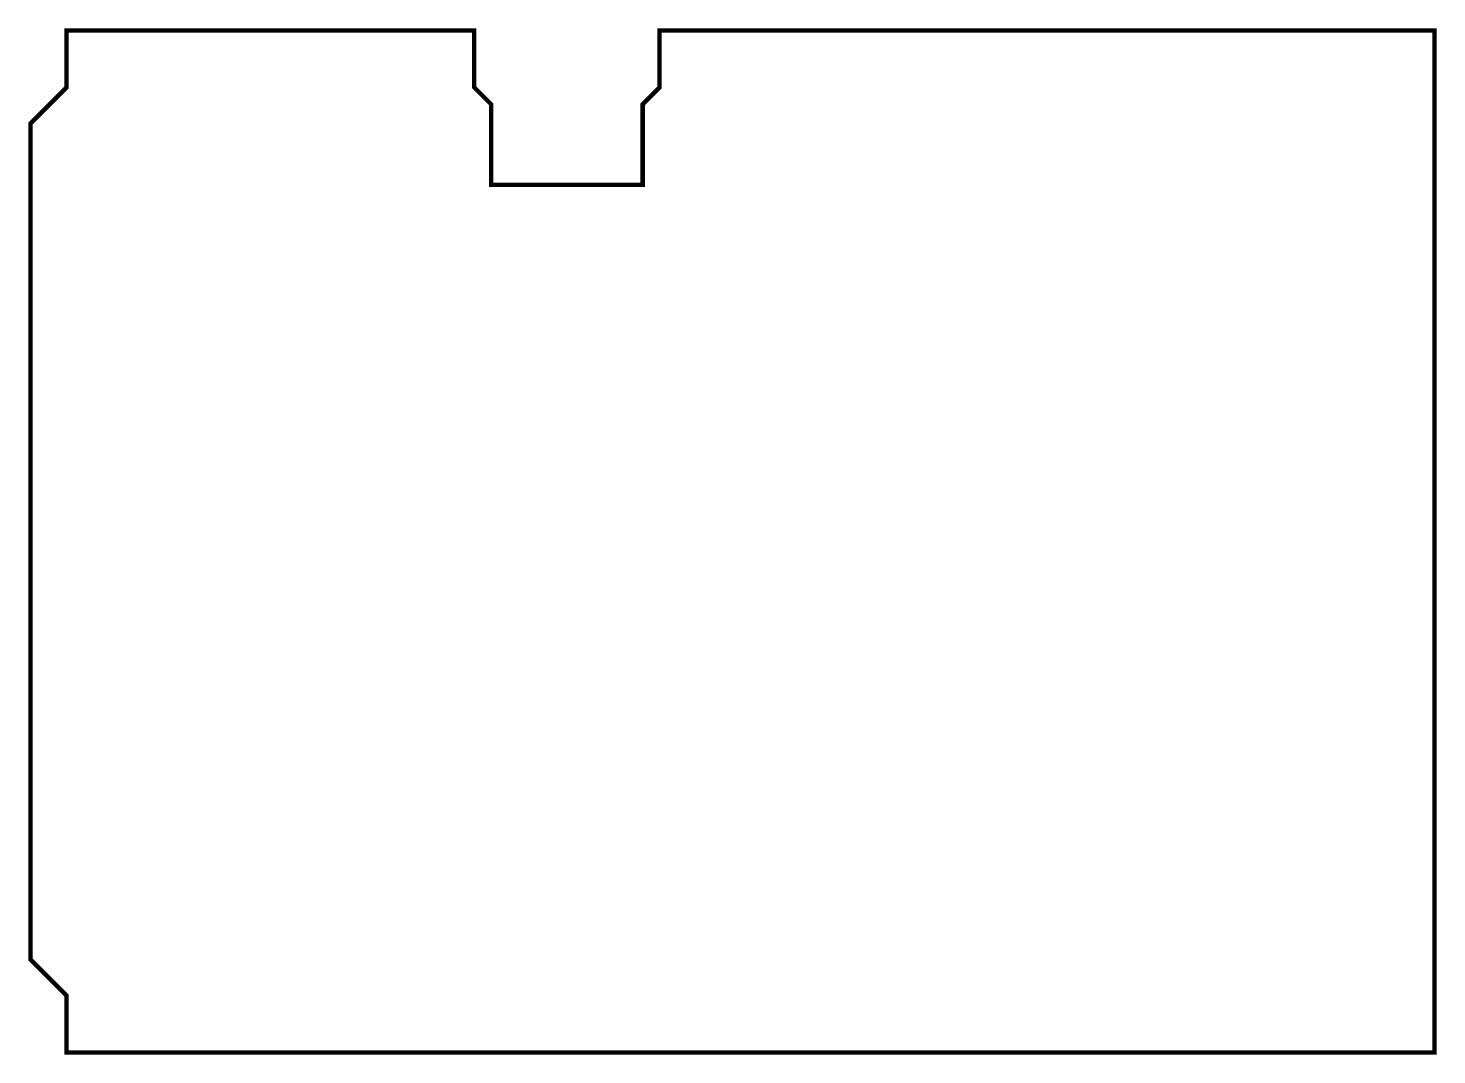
# Model space of a CAD drawing. Extents: x 0.3 to 64.2, y 28.6 to 75.2.
import ezdxf

# ---------------------------------------------------------------- set-up
doc = ezdxf.new("R2010")
doc.units = 0
doc.layers.add('077742-1ROU1_GBR', color=1, linetype='CONTINUOUS')

msp = doc.modelspace()

# ---------------------------------------------------------------- linework, layer by layer
at = {"layer": '077742-1ROU1_GBR', "const_width": 0.2}
msp.add_lwpolyline([(20.51558, 75.129898), (20.51558, 72.53986), (21.285708, 71.769732), (21.285708, 68.119752), (28.165552, 68.119752), (28.165552, 71.769732), (28.92552, 72.5297), (28.92552, 75.119738), (64.135508, 75.119738), (64.135508, 28.71978), (1.995678, 28.71978), (1.995678, 31.309818), (0.3556, 32.949896), (0.3556, 70.899782), (1.995678, 72.53986), (1.995678, 75.129898), (20.51558, 75.129898)], dxfattribs=at)

doc.saveas('drawing.dxf')
